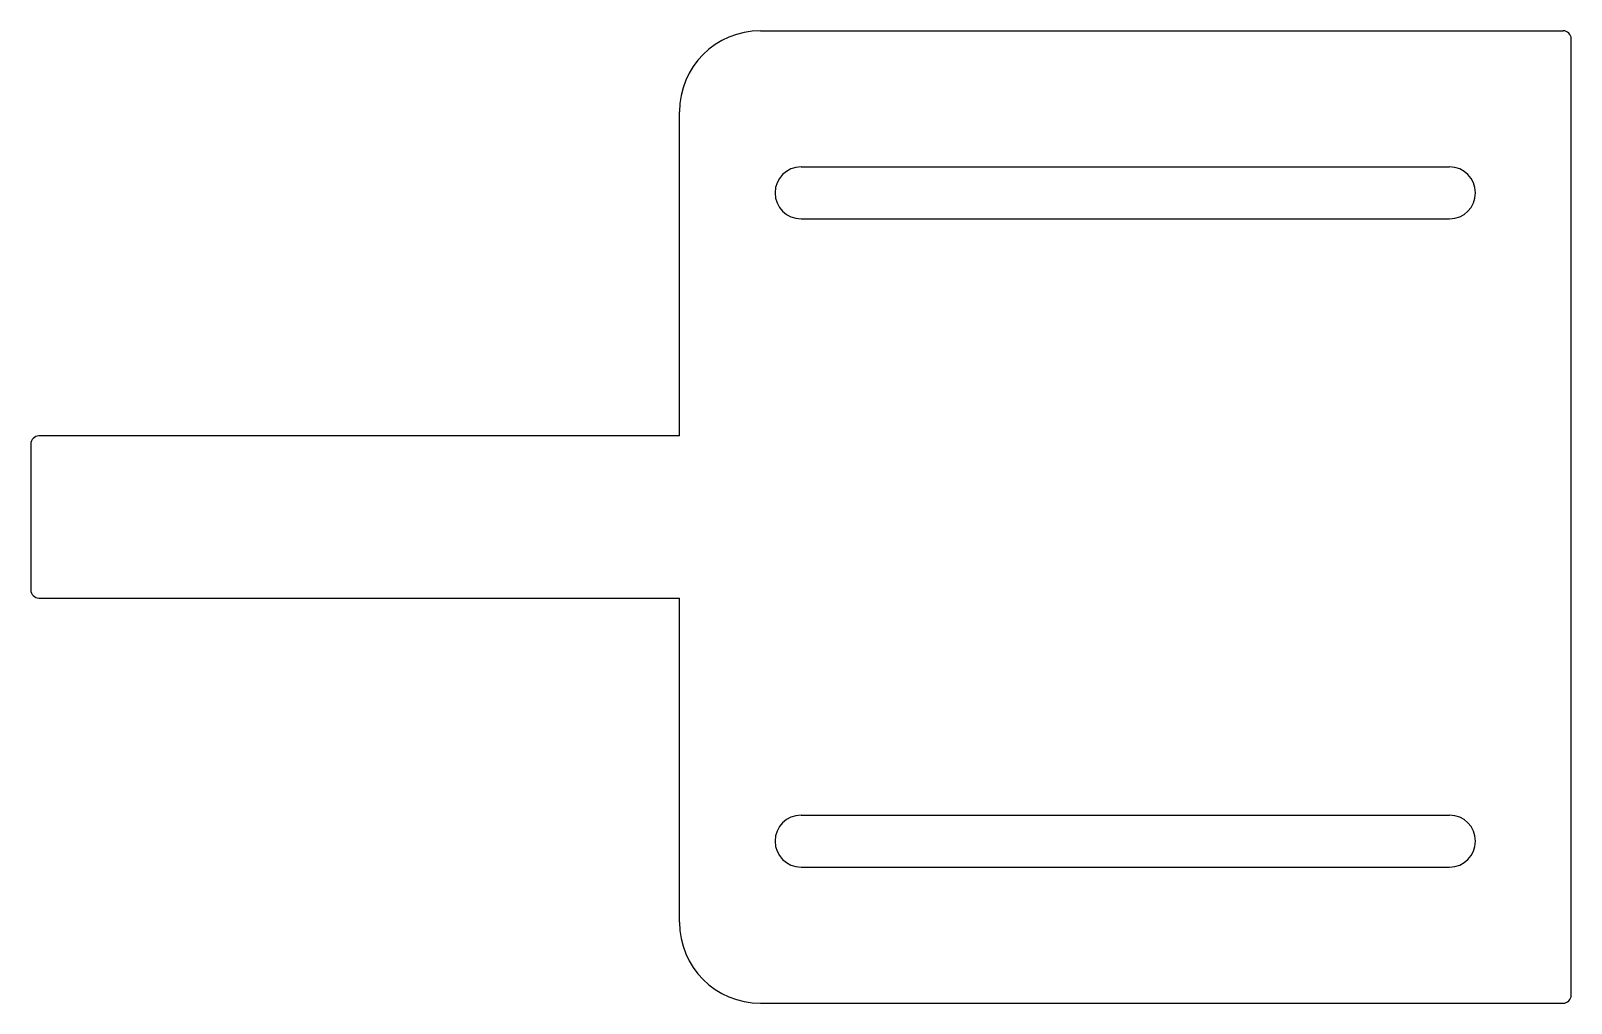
# Model space of a CAD drawing. Header units: inches. Extents: x -6.75 to 2.75, y -3 to 3.
import ezdxf

# ---------------------------------------------------------------- set-up
doc = ezdxf.new("R2010")
doc.units = ezdxf.units.IN
doc.header["$MEASUREMENT"] = 0

msp = doc.modelspace()

# ---------------------------------------------------------------- linework, layer by layer
at = {"color": 7, "linetype": 'Continuous', "lineweight": 25}
for p, q in [((-2.25, 3), (2.7, 3)), ((2.75, -2.95), (2.75, 2.95)), ((-2.75, 0.5), (-2.75, 2.5)), ((-2, 2.16), (2, 2.16)), ((-2, 1.84), (2, 1.84)), ((-2.75, 0.5), (-6.7, 0.5)), ((-6.75, 0.45), (-6.75, -0.45)), ((-6.7, -0.5), (-2.75, -0.5)), ((-2.75, -2.5), (-2.75, -0.5)), ((-2, -1.84), (2, -1.84)), ((-2, -2.16), (2, -2.16)), ((-2.25, -3), (2.7, -3))]:
    msp.add_line(p, q, dxfattribs=at)
for centre, radius, start, end in [((-2.25, 2.5), 0.5, 90, 180), ((2.7, 2.95), 0.05, 0, 90), ((-2, 2), 0.16, 90, 270), ((2, 2), 0.16, 270, 90), ((-6.7, 0.45), 0.05, 90, 180), ((-6.7, -0.45), 0.05, 180, 270), ((-2, -2), 0.16, 90, 270), ((2, -2), 0.16, 270, 90), ((-2.25, -2.5), 0.5, 180, 270), ((2.7, -2.95), 0.05, 270, 0)]:
    msp.add_arc(centre, radius, start, end, dxfattribs=at)

doc.saveas('drawing.dxf')
